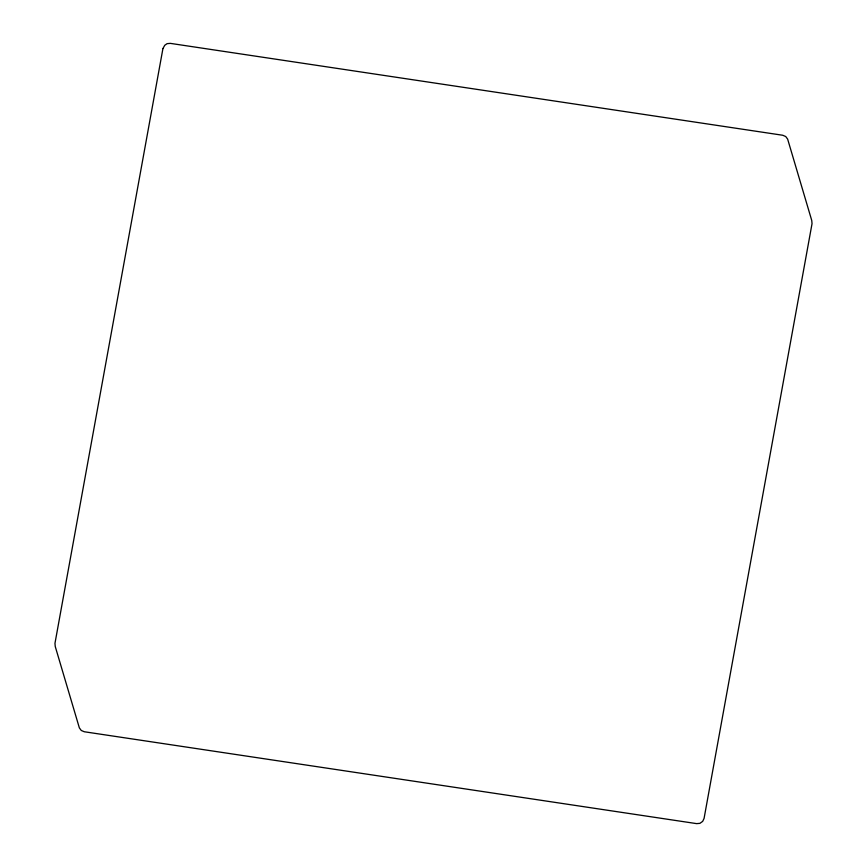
<?xml version="1.0" encoding="UTF-8"?>
<svg xmlns="http://www.w3.org/2000/svg" width="867" height="867" viewBox="0 0 867 867"><rect width="100%" height="100%" fill="white"/><g stroke="black" fill="none" stroke-linecap="round" stroke-linejoin="round"><path stroke-width="1.3" d="M162.931 48.563L54.968 643.314L55.25 646.511L79.352 727.868L81.26 730.458L84.262 731.748L696.645 823.628L699.907 823.347L702.671 821.385L704.069 818.437L812.032 223.686L811.75 220.489L787.648 139.132L785.74 136.542L782.738 135.252L170.355 43.372L167.093 43.653L164.741 45.29L162.931 48.563"/></g></svg>
